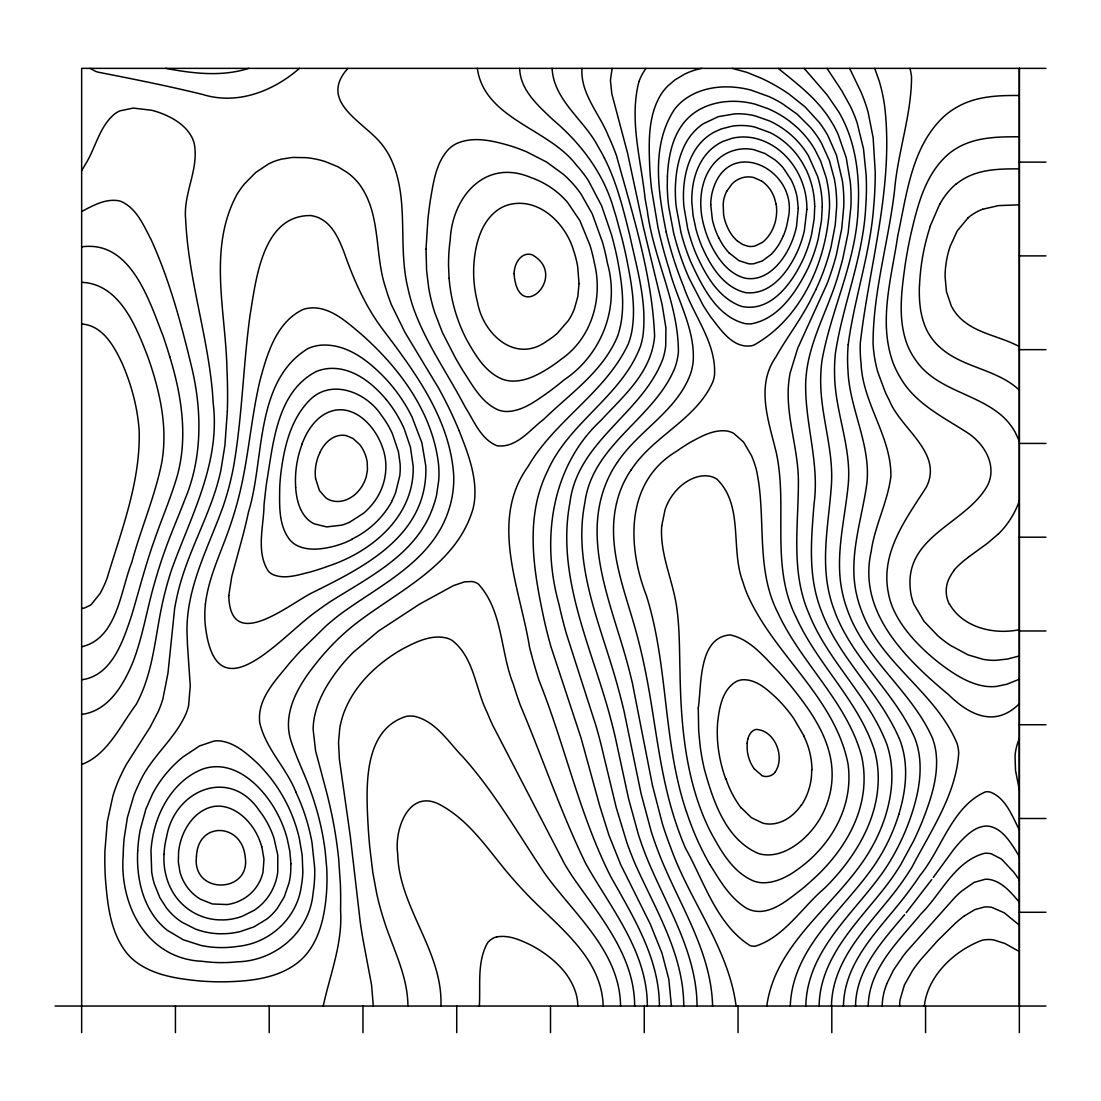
<?xml version="1.0" encoding="UTF-8"?>
<svg xmlns="http://www.w3.org/2000/svg" width="1101" height="1101" viewBox="0 0 1101 1101"><rect width="100%" height="100%" fill="white"/><g stroke="black" fill="none" stroke-linecap="round" stroke-linejoin="round"><path stroke-width="1.5" d="M479.348 1006.039C480.614 985.285 476.898 962.233 487.316 943.254A16.281 16.281 0 0 1 496.744 936.855M1019.347 1006.039L1019.347 68.358L1019.347 1032.642M552.096 68.358C553.679 100.425 584.342 119.871 598.077 146.626A178.211 178.211 0 0 1 604.435 158.09M924.331 1006.039C927.634 975.665 954.553 950.562 982.023 940.268A31.42 31.42 0 0 1 993.79 939.951L1004.979 943.529L1019.347 951.553M855.532 1006.039C856.028 969.375 882.438 941.162 904.595 914.656M323.226 1006.039C330.025 974.426 342.783 943.516 340.553 910.238A443.565 443.565 0 0 0 340.415 884.764L338.723 859.509A436.891 436.891 0 0 0 329.722 805.106A486.587 486.587 0 0 0 326.639 792.417L315.602 750.91L313.124 729.399A71.207 71.207 0 0 1 314.253 717.907C318.024 697.883 329.323 680.184 342.026 664.619A173.407 173.407 0 0 1 353.407 652.232L378.414 631.093L419.509 604.174L453.419 585.622L464.526 581.865L471.751 581.521A15.772 15.772 0 0 1 478.164 583.86C503.074 610.697 500.239 652.053 513.479 684.684A423.995 423.995 0 0 0 520.415 705.48C542.71 758.094 560.836 812.579 585.938 863.955C611.193 908.834 647.457 951.801 647.333 1006.039M843.449 1006.039C844.247 960.21 881.24 927.84 906.935 893.764A384.744 384.744 0 0 0 920.119 875.295C941.837 848.802 952.296 806.111 985.615 791.825A13.515 13.515 0 0 1 990.515 792.169C1006.066 798.363 1012.149 816.158 1019.347 829.865M831.461 1006.039C832.328 956.163 873.368 921.771 900.439 884.351A292.398 292.398 0 0 0 912.068 866.996C930.73 830.925 956.191 794.509 958.723 752.823A45.939 45.939 0 0 0 957.264 743.987C936.277 692.405 880.539 663.669 861.436 610.463A104.031 104.031 0 0 1 856.922 595.944C847.591 557.932 861.877 520.278 866.941 482.885C870.863 444.075 849.422 408.677 847.963 370.294A160.429 160.429 0 0 1 848.197 344.764M819.116 1006.039C819.873 957.581 857.624 922.528 885.383 886.911A260.097 260.097 0 0 0 900.756 864.629L913.417 841.274A323.309 323.309 0 0 0 922.432 821.002C931.006 798.968 939.153 775.324 935.85 751.35A68.606 68.606 0 0 0 932.464 738.124C911.367 690.396 864.134 659.031 847.013 608.798A114.834 114.834 0 0 1 843.146 595.985C833.76 558.413 845.059 520.374 848.389 482.844C851.211 445.919 834.861 410.99 834.572 374.244A162.301 162.301 0 0 1 835.439 353.022C842.939 303.697 863.363 256.863 865.73 206.548A263.758 263.758 0 0 0 866.184 175.513L863.514 148.924L857.142 122.83A141.781 141.781 0 0 0 850.454 106.412L841.742 90.709L826.989 68.358M868.221 1006.039C869.019 968.274 898.677 941.217 920.945 913.913C941.314 893.695 954.801 861.092 984.652 853.275A20.809 20.809 0 0 1 991.492 853.894L1001.497 859.083L1013.691 872.088A153.713 153.713 0 0 1 1015.851 875.02L1019.347 880.029M766.778 1006.039C775.944 939.359 842.045 901.925 872.515 846.036A165.315 165.315 0 0 0 885.011 817.369C890.516 800.083 893.338 781.696 891.163 763.585A99.049 99.049 0 0 0 887.021 744.785C868.992 696.479 827.594 661.082 808.698 613.092C790.821 571.791 798.335 526.333 798.39 482.816C798.72 450.034 786.1 418.408 788.44 385.556A107.595 107.595 0 0 1 790.188 372.826L797.785 348.081L826.892 284.196A281.622 281.622 0 0 0 836.388 254.758L841.715 228.802L843.765 206.699A153.865 153.865 0 0 0 842.458 181.156L836.512 155.31L828.035 135.918A111.063 111.063 0 0 0 819.337 122.528L805.12 106.921L788.591 93.778A188.56 188.56 0 0 0 761.121 78.157L746.726 72.294L732.193 68.358M805.808 1006.039C807.061 949.117 855.945 912.151 885.383 868.62A216.993 216.993 0 0 0 896.324 850.178L898.306 846.38A236.976 236.976 0 0 0 910.114 818.759C917.202 798.418 922.266 776.604 919.197 754.997A81.983 81.983 0 0 0 914.848 738.124C894.329 691.662 851.61 658.563 834.255 610.147A124.757 124.757 0 0 1 829.837 596.026C820.644 560.12 828.599 523.209 831.269 487.027C834.379 450.24 819.887 414.857 820.699 378.152A154.801 154.801 0 0 1 821.869 361.156C831.09 308.982 856.826 260.4 858.188 206.589A212.975 212.975 0 0 0 857.996 178.94C856.647 160.306 852.862 141.685 845.251 124.551A128.707 128.707 0 0 0 838.907 112.123L827.016 94.782L804.157 68.358M919.404 285.544C918.867 301.495 920.243 318.189 928.005 332.461A57.747 57.747 0 0 0 941.369 348.563C961.737 365.972 989.978 368.78 1011.681 383.919A68.166 68.166 0 0 1 1019.347 390.167M790.27 1006.039C792.5 946.309 845.389 908.834 875.956 862.881A191.946 191.946 0 0 0 898.801 814.451M137.708 850.756C136.455 874.896 141.258 900.604 156.7 919.844A67.56 67.56 0 0 0 167.338 930.304L183.248 939.772L200.919 945.429A99.145 99.145 0 0 0 220.09 947.589L224.618 947.562A107.21 107.21 0 0 0 238.27 946.309C269.814 943.103 297.05 918.069 301.261 886.415A98.264 98.264 0 0 0 302.844 872.088L302.183 855.229L299.348 838.59A154.099 154.099 0 0 0 256.726 762.566C246.39 753.112 234.885 742.886 220.448 740.959A27.842 27.842 0 0 0 214.076 741.042L199.598 745.928L183.069 756.882A121.757 121.757 0 0 0 169.747 769.42L165.769 774.003A115.688 115.688 0 0 0 152.475 794.041L145.882 809.084L140.267 829.645A151.897 151.897 0 0 0 137.708 850.756M227.315 411.568L224.907 445.465L220.902 470.223A227.26 227.26 0 0 1 215.603 490.165C204.07 526.168 184.927 559.569 176.972 596.77A218.865 218.865 0 0 0 174.66 608.44L167.958 673.234L162.865 698.984A110.816 110.816 0 0 1 158.269 711.521L150.231 726.977L126.753 763.777A175.389 175.389 0 0 0 123.408 769.971L119.348 778.503A151.91 151.91 0 0 0 112.908 795.982L107.306 821.663L104.925 851.004A319.827 319.827 0 0 0 105.338 877.566C107.389 903.439 109.99 931.625 126.56 952.833A56.715 56.715 0 0 0 134.68 960.925C152.778 975.183 176.6 978.651 198.841 980.881A272.277 272.277 0 0 0 224.054 981.831C249.652 981.294 277.466 978.748 298.261 962.246A60.651 60.651 0 0 0 306.174 954.471C320.24 937.515 324.699 914.986 326.446 893.585A202.144 202.144 0 0 0 326.708 867.918L325.18 851.059A275.567 275.567 0 0 0 315.285 805.106A292.15 292.15 0 0 0 311.074 792.307C305.321 775.365 297.036 759.415 291.504 742.404C281.264 713.586 298.605 685.042 316.152 663.284A253.409 253.409 0 0 1 332.007 645.145A230.494 230.494 0 0 1 353.545 625.409C396.883 591.141 456.365 566.12 473.086 508.593A68.826 68.826 0 0 0 474.779 497.721C476.32 474.256 467.416 451.768 458.952 430.34M581.961 68.358C580.268 93.668 599.563 113.706 608.371 135.946A244.642 244.642 0 0 1 616.45 155.558C632.648 214.365 652.191 275.112 654.613 336.259A77.648 77.648 0 0 1 649.618 357.646C639.75 382.845 618.748 400.943 600.926 420.444C550.789 466.81 541.155 540.619 558.95 604.174A512.708 512.708 0 0 0 566.423 633.846L595.861 725.463A553.376 553.376 0 0 1 600.609 742.735L616.243 807.611L626.868 842.609A357.99 357.99 0 0 0 635.47 864.643C655.769 910.045 683.707 954.622 683.749 1006.039M848.197 344.764C854.252 298.275 870.313 253.505 873.685 206.52A344.957 344.957 0 0 0 874.648 193.735A360.082 360.082 0 0 0 875.226 172.086L873.134 137.639L868.111 112.206A156.411 156.411 0 0 0 863.335 97.755A168.109 168.109 0 0 0 860.899 91.755L849.628 68.358M747.07 743.134L747.799 738.936M616.464 503.68C606.211 547.885 625.107 590.976 636.419 632.91A587.494 587.494 0 0 1 644.415 666.298C655.48 718.692 658.866 772.792 676.193 823.768A337.842 337.842 0 0 0 685.428 848.128C703.952 881.144 716.545 924.331 749.974 945.553A15.249 15.249 0 0 0 755.286 946.213C784.531 936.91 801.996 907.307 824.69 888.094C856.193 856.977 881.763 814.754 877.841 768.938A102.902 102.902 0 0 0 874.689 751.088C858.918 701.186 817.726 664.908 796.367 617.675C770.039 566.162 787.972 507.382 776.37 453.02C769.007 421.889 755.286 386.437 775.847 357.041C784.201 342.039 794.385 328.194 803.138 313.455A292.935 292.935 0 0 0 809.813 301.66L815.869 289.577M612.128 68.358L610.422 80.332L611.826 93.833L627.598 153.259L643.466 227.48L662.1 304.523L665.899 327.726L665.733 345.783A74.607 74.607 0 0 1 663.16 358.142C643.122 413.329 577.557 440.441 569.919 502.689C556.225 575.41 590.164 644.388 609.046 712.774A613.739 613.739 0 0 1 615.473 738.124L628.588 798.748L638.305 834.214A366.578 366.578 0 0 0 646.397 856.853C666.077 905.435 696.74 951.842 697.057 1006.039M898.774 814.437C904.279 796.477 907.293 777.375 904.65 758.63A91.713 91.713 0 0 0 900.48 741.482C881.268 694.139 839.65 659.692 821.607 611.55A133.111 133.111 0 0 1 816.529 596.054C808.602 565.914 811.657 534.467 814.052 503.818C819.736 462.792 804.57 422.839 805.712 381.964A137.474 137.474 0 0 1 807.597 364.981C813.515 332.172 830.883 302.995 839.416 270.942A333.438 333.438 0 0 0 842.871 258.322L848.155 232.738L850.908 206.63A179.064 179.064 0 0 0 850.33 182.326L846.215 157.649L838.012 134.061A119.596 119.596 0 0 0 828.103 116.582C815.057 97.122 796.119 83.015 778.228 68.358M617.551 336.259C626.125 311.5 622.285 284.76 617.482 259.602A346.251 346.251 0 0 0 611.303 234.086L601.586 205.722L588.443 180.674A128.955 128.955 0 0 0 576.318 165.026C548.642 128.363 484.578 119.156 477.297 68.358M638.869 81.804C629.07 120.064 641.03 159.893 645.048 198.221A542.559 542.559 0 0 0 647.319 210.745C653.43 258.735 678.477 303.394 678.409 352.086A69.927 69.927 0 0 1 675.023 367.541C654.311 418.793 592.503 444.02 584.879 502.648C572.341 565.831 601.229 626.125 617.482 685.675A669.972 669.972 0 0 1 624.184 711.783L641.057 793.573L651.255 831.585A371.932 371.932 0 0 0 659.898 855.78C679.345 904.939 711.356 951.525 712.595 1006.039M930.207 226.077L939.703 204.153M886.553 984.198L893.434 970.146L903.26 955.861A239.825 239.825 0 0 1 906.508 951.732L955.007 897.287A139.868 139.868 0 0 1 961.586 891.122L974.137 882.369L985.271 879.259A22.268 22.268 0 0 1 990.542 879.644C1002.997 882.438 1011.392 893.035 1019.347 902.201M302.073 443.923C307.537 429.376 317.666 414.348 333.672 410.522A30.016 30.016 0 0 1 345.053 410.123C356.641 412.077 366.193 420.142 373.019 429.321A66.349 66.349 0 0 1 376.831 435.101A68.056 68.056 0 0 1 382.556 447.584C389.575 466.673 385.171 488.858 372.221 504.382A66.459 66.459 0 0 1 363.509 513.3L349.567 522.232A53.894 53.894 0 0 1 341.503 525.177L326.598 526.911L314.239 523.828A26.658 26.658 0 0 1 307.771 519.383C299.169 511.139 296.472 498.794 295.618 487.344M1019.347 738.523L1018.122 741.675A55.298 55.298 0 0 0 1015.039 755.892L1015.521 770.604L1019.347 789.844M617.482 336.466C602.88 371.574 570.07 393.635 543.701 419.33C529.898 429.775 516.286 448.41 496.923 445.74C480.655 439.038 474.036 420.83 465.131 406.957C448.024 374.147 426.142 343.608 413.618 308.583A179.931 179.931 0 0 1 407.838 287.815C397.392 244.959 410.067 198.125 390.208 157.388A79.107 79.107 0 0 0 383.12 146.02C366.248 122.569 316.937 102.971 347.888 68.358M319.785 452.662C323.653 444.377 330.727 436.533 340.223 435.349A18.456 18.456 0 0 1 346.512 435.707L352.939 438.446L359.49 444.364A34.668 34.668 0 0 1 363.605 450.736A37.228 37.228 0 0 1 367.266 462.695L367.431 470.223L366.261 476.582A37.214 37.214 0 0 1 357.99 491.569C351.948 498.381 342.604 502.868 333.41 501.106A19.557 19.557 0 0 1 325.703 497.735L319.373 490.44L315.602 478.605M726.756 191.175L732.11 183.826A25.199 25.199 0 0 1 736.266 180.495L737.395 179.821A22.199 22.199 0 0 1 753.745 177.522L761.176 180.825M645.902 68.358L642.42 73.905A53.921 53.921 0 0 0 638.869 81.804M617.482 462.159C639.103 429.803 678.326 410.329 691.111 372.069A60.211 60.211 0 0 0 693.203 361.362C695.199 328.855 677.129 299.885 669.202 269.291A506.625 506.625 0 0 1 658.026 227.742L651.613 189.537A390.594 390.594 0 0 1 649.769 168.054C648.833 143.474 647.581 116.761 660.71 94.879A53.22 53.22 0 0 1 667.784 86.016L674.707 80.07L684.45 74.221A73.382 73.382 0 0 1 701.543 68.358M630.956 470.223C652.962 435.845 696.589 419.605 713.049 381.359A39.141 39.141 0 0 0 714.549 374.533C716.118 342.26 693.437 315.739 683.597 286.37A374.588 374.588 0 0 1 666.174 232.077M933.249 877.456L953.205 850.151A156.824 156.824 0 0 1 960.485 841.549C967.201 834.53 975.059 827.03 985.23 826.108A18.469 18.469 0 0 1 989.593 826.328C1001.58 828.874 1008.901 839.925 1015.108 849.545A180.908 180.908 0 0 1 1017.985 854.362L1019.347 856.729M931.749 879.548L906.233 912.674M775.214 771.925C785.371 757.089 774.966 730.307 756.263 729.426A8.519 8.519 0 0 0 753.401 730.486L751.433 732.055A15.689 15.689 0 0 0 747.909 738.964M998.029 534.246L987.597 543.178L968.371 557.147M968.04 217.888L957.209 230.921L950.094 246.473A96.475 96.475 0 0 0 945.085 276.365L946.42 291.572L951.319 306.023A46.503 46.503 0 0 0 960.086 318.01C976.339 333.851 1000.107 336.053 1019.347 346.636M1019.347 703.704C995.469 727.568 969.871 715.664 948.594 694.69C906.398 659.527 857.335 612.417 871.194 551.505C874.758 525.59 887.791 502.028 890.902 476.059C891.273 436.546 862.826 403.489 861.092 363.991A148.828 148.828 0 0 1 860.266 343.319C869.074 266.291 892.925 190.101 885.259 111.724A162.205 162.205 0 0 0 879.135 80.827L874.703 68.358M299.444 68.358C273.227 91.259 237.541 105.173 202.914 94.548C168.37 86.016 133.469 79.107 98.581 72.253A52.297 52.297 0 0 1 95.897 71.482L89.965 68.358M964.49 915.812L974.935 909.605L984.363 907.018A25.309 25.309 0 0 1 991.85 907.389L1004.222 912.77L1019.347 925.129M81.653 211.502C92.745 205.708 104.925 198.744 117.903 200.63A21.525 21.525 0 0 1 121.826 201.758C136.827 208.956 143.749 225.554 151.03 239.495C169.884 280.851 181.569 325.07 192.138 369.152C202.102 412.173 202.185 458.553 184.803 499.716C177.935 517.594 170.242 535.169 163.953 553.266A486.601 486.601 0 0 0 154.608 582.801C147.066 608.633 142.979 635.442 133.496 660.696C124.275 683.749 108.779 711.122 81.653 714.384M352.114 539.38L345.7 542.311A97.989 97.989 0 0 1 333.231 546.454C321.464 549.289 308.239 551.078 296.967 545.504A24.539 24.539 0 0 1 290.251 540.343C278.305 525.796 279.544 505.249 279.709 487.523A220.764 220.764 0 0 1 280.824 473.609C284.058 447.818 290.21 420.568 308.638 401.204C330.259 377.698 366.206 391.942 381.386 415.297A95.03 95.03 0 0 1 392.465 433.904L398.424 451.699L400.131 464.044A66.982 66.982 0 0 1 399.746 475.921L395.644 492.519A77.304 77.304 0 0 1 392.19 500.349M1019.347 679.221L1007.057 684.189L996.625 686.405A47.054 47.054 0 0 1 986.069 686.363C969.43 684.175 954.952 674.665 941.74 664.921A213.112 213.112 0 0 1 926.423 652.164C913.004 639.764 900.646 625.643 893.186 608.798A73.065 73.065 0 0 1 888.122 591.664C880.8 551.945 906.095 518.75 926.12 487.523C943.97 452.965 900.494 429.073 889.181 400.048A148.112 148.112 0 0 1 885.383 392.451L877.8 372.028A130.372 130.372 0 0 1 873.065 343.595C873.038 291.614 888.727 241.188 894.618 189.785C897.879 151.8 911.504 114.944 911.532 76.767A52.642 52.642 0 0 0 909.921 68.358M982.56 209.273L998.538 205.612L1019.347 204.827M1019.347 655.948L1007.553 659.031L995.634 660.339A63.129 63.129 0 0 1 983.427 659.403L967.958 654.834L950.356 645.337A121.44 121.44 0 0 1 937.667 635.607L924.014 621.308L913.871 604.174A53.109 53.109 0 0 1 910.252 588.636C905.077 535.375 966.568 523.677 987.597 485.348C997.767 464.773 983.386 442.107 965.522 431.523C941.85 416.384 915.096 403.186 900.494 377.877A94.658 94.658 0 0 1 893.145 363.027C878.006 321.616 891.727 277.246 897.81 235.476C906.866 194.23 911.463 146.392 944.355 116.1A76.547 76.547 0 0 1 959.948 105.531C978.197 96.062 999.226 95.319 1019.347 95.512M248.702 68.358C221.7 77.015 192.936 73.478 165.632 68.358M496.757 936.923C508.758 934.708 520.608 940.103 531.136 945.236A116.486 116.486 0 0 1 548.752 956.576A94.328 94.328 0 0 1 565.487 973.105C572.52 982.629 577.832 993.997 577.777 1006.039M1019.347 629.703C994.01 634.878 963.265 627.859 949.557 604.174M81.653 246.858C130.923 239.977 149.254 300.89 163.196 336.259A555.482 555.482 0 0 1 169.705 356.586M81.653 679.771C112.151 675.766 123.229 640.465 131.597 615.555C139.015 590.687 145.387 565.501 154.085 541.031C160.746 521.544 168.838 502.565 175.087 482.94C188.877 441.721 182.229 397.227 169.705 356.586M81.653 646.755C117.353 638.649 120.477 590.659 131.79 562.363C140.887 528.521 155.172 496.152 161.93 461.691A151.69 151.69 0 0 0 163.898 440.29C164.379 417.251 159.673 394.419 153.011 372.468A348.343 348.343 0 0 0 147.617 356.242C135.918 326.102 119.472 283.893 81.653 282.31M81.653 764.466C107.279 755.148 120.615 725.119 136.097 704.585A138.465 138.465 0 0 0 141.974 692.323C153.7 664.275 155.805 633.598 162.232 604.174A345.81 345.81 0 0 1 171.508 569.96C190.886 515.887 220.682 462.792 213.154 403.021A331.924 331.924 0 0 0 212.287 390.401C206.933 332.832 188.202 277.149 185.642 219.264C183.055 193.349 199.336 169.086 194.189 143.35A32.548 32.548 0 0 0 191.877 137.281C186.11 126.133 174.99 118.991 163.719 114.256A86.828 86.828 0 0 0 151.677 110.279L133.317 108.077L120.105 110.802A28.075 28.075 0 0 0 114.986 113.664C99.296 126.381 95.787 147.713 85.465 164.228A145.772 145.772 0 0 1 81.653 170.6M1045.95 68.358L81.653 68.358L81.653 1032.642M1019.347 136.799C999.254 136.744 978.128 136.923 959.893 146.447A64.863 64.863 0 0 0 949.227 153.424C925.129 173.6 917.463 205.846 910.665 235.105A504.946 504.946 0 0 0 905.228 264.336C901.513 291.256 897.398 319.951 907.747 345.934A71.317 71.317 0 0 0 915.014 359.132C935.864 390.883 977.977 392.974 1004.263 417.898A64.119 64.119 0 0 1 1015.012 431.922L1019.347 441.061M1019.347 162.122L1045.95 162.122M1019.347 168.866C1001.676 168.825 983.124 168.962 966.981 177.096A58.986 58.986 0 0 0 955.792 184.404M1019.347 255.886L1045.95 255.886M1019.347 349.664L1045.95 349.664M1019.347 443.428L1045.95 443.428M1019.347 537.192L1045.95 537.192M1019.347 630.969L1045.95 630.969M1019.347 724.733L1045.95 724.733M1019.347 818.497L1045.95 818.497M1019.347 912.275L1045.95 912.275M55.05 1006.039L1045.95 1006.039M81.653 323.997C103.095 325.401 114.738 347.214 122.679 364.569C131.652 385.488 137.57 407.865 139.166 430.615C140.625 481.509 121.482 530.242 107.058 578.314A113.362 113.362 0 0 1 100.026 593.577L91.521 604.174A22.708 22.708 0 0 1 89.91 605.426L84.392 608.027A11.973 11.973 0 0 1 81.653 608.344M761.754 775.379L753.882 768.581M737.821 241.298L742.459 244.381L747.689 246.197A16.832 16.832 0 0 0 755.011 245.991L762.222 242.481A26.699 26.699 0 0 0 764.314 240.775C774.127 231.568 778.242 217.117 776.122 203.988M728.986 252.776L739.005 260.689L748.804 263.8A22.089 22.089 0 0 0 753.979 263.69L762.332 260.965L771.361 254.221A56.88 56.88 0 0 0 783.279 235.642M386.121 399.429C371.959 382.542 351.88 366.702 328.58 368.518A42.485 42.485 0 0 0 316.083 371.601C276.365 392.355 273.213 444.212 266.497 483.367A865.152 865.152 0 0 0 264.034 504.919C263.772 526.429 255.749 551.739 268.341 571.158A15.497 15.497 0 0 0 272.456 574.35C284.416 579.759 297.944 574.928 309.959 572.08A246.954 246.954 0 0 0 316.083 570.263A273.475 273.475 0 0 0 328.786 565.955C368.629 552.674 408.031 521.585 412.765 477.339A77.744 77.744 0 0 0 413.178 466.37L410.453 447.212L404.26 428.977A124.592 124.592 0 0 0 386.121 399.429M741.413 807.955L751.433 817.699L762.952 823.19A28.53 28.53 0 0 0 771.815 823.975C781.572 823.287 790.38 817.795 796.835 810.68A52.862 52.862 0 0 0 801.253 805.106M709.897 864.478C719.889 880.635 730.087 898.237 746.753 908.38C766.874 918.661 786.761 900.632 801.789 889.168A265.589 265.589 0 0 0 813.433 878.942C841.659 853.344 864.106 817.919 864.079 778.737A102.71 102.71 0 0 0 861.519 755.754C846.683 701.543 801.267 663.325 778.035 613.119C755.08 568.584 766.681 517.442 756.483 470.223A92.883 92.883 0 0 0 751.446 455.566L743.56 442.051L733.679 433.326A22.309 22.309 0 0 0 726.343 430.918C713.531 429.583 701.654 436.12 690.781 442.079A171.55 171.55 0 0 0 676.647 451.231C625.038 482.032 627.267 546.413 646.48 595.806C668.5 666.091 662.788 741.813 686.418 811.74M604.435 158.09C616.78 182.505 623.317 209.245 629.855 235.655C636.86 268.63 647.292 302.238 642.888 336.259A77.098 77.098 0 0 1 640.438 346.375C621.831 395.865 569.451 422.082 547.926 470.223A137.983 137.983 0 0 0 536.641 502.538C528.397 542.077 536.201 582.746 544.527 621.583A529.498 529.498 0 0 0 550.899 646.562L581.094 738.124L599.715 805.891L608.991 835.37L620.744 864.725L650.251 924L661.962 953.122L668.816 979.188L671.404 1006.039M718.981 238.243L717.921 236.054A78.46 78.46 0 0 1 712.347 219.512L710.737 204.731M803.95 735.908L793.835 718.609A147.355 147.355 0 0 0 776.48 698.034C767.122 689.364 756.015 678.973 742.322 679.771A18.015 18.015 0 0 0 736.239 681.533C722.339 689.611 719.352 707.53 717.687 722.132A120.835 120.835 0 0 0 717.563 740.835L718.058 746.313A142.511 142.511 0 0 0 725.642 778.724M295.825 791.88C286.191 767.521 265.451 748.391 259.712 722.49C257.042 699.066 275.346 680.776 288.875 663.958A480.187 480.187 0 0 1 300.642 650.829L325.91 626.042A267.502 267.502 0 0 1 341.338 613.45C381.813 583.984 433.188 560.492 449.112 508.882A100.342 100.342 0 0 0 453.736 475.838C450.213 419.096 414.953 371.932 381.854 328.208C364.926 305.294 353.435 279.076 344.076 252.322C339.108 239.578 333.245 225.499 320.556 218.672A29.3 29.3 0 0 0 310.675 215.562C262.465 215.053 256.051 279.351 250.106 314.817C243.156 365.092 242.316 416.068 233.66 466.122A286.48 286.48 0 0 1 223.31 505.882C207.951 548.917 184.128 591.099 187.266 638.319A281.512 281.512 0 0 0 187.459 644.732L190.253 685.689L188.643 705.383A56.523 56.523 0 0 1 186.757 711.797C176.077 738.413 151.346 756.112 139.689 782.288A139.414 139.414 0 0 0 133.799 795.706L127.427 817.396L124.165 838.288A203.644 203.644 0 0 0 123.202 855.174C119.183 904.994 147.039 959.026 202.185 961.283A142.69 142.69 0 0 0 219.911 962.618A149.929 149.929 0 0 0 237.417 961.806C275.635 960.953 309.78 931.639 313.083 893.049A133.414 133.414 0 0 0 314.68 867.918L312.01 842.692A203.685 203.685 0 0 0 295.797 791.894M261.804 846.586L263.979 859.317L263.015 872.088A41.659 41.659 0 0 1 242.248 899.545A44.136 44.136 0 0 1 227.384 904.54L212.465 903.99L200.657 899.311A43.889 43.889 0 0 1 190.707 891.37L188.615 888.961A46.104 46.104 0 0 1 179.986 872.088L178.334 861.973L178.61 851.582A63.679 63.679 0 0 1 182.243 836.485C187.363 822.791 198.056 809.744 212.961 806.634A28.186 28.186 0 0 1 219.264 806.138C229.614 806.524 239.068 812.139 246.197 819.392A63.184 63.184 0 0 1 261.68 846.628M666.215 232.063C658.164 192.138 650.787 145.291 674.514 109.329A52.573 52.573 0 0 1 681.684 101.774C697.222 88.52 718.884 85.066 738.647 87.667A99.214 99.214 0 0 1 751.433 90.227L769.227 96.695A128.225 128.225 0 0 1 781.861 103.343L797.275 114.284L810.68 127.647A103.398 103.398 0 0 1 821.511 143.254L829.342 160.471L834.31 178.747A133.854 133.854 0 0 1 836.664 206.795L835.246 224.907L831.007 247.078A231.719 231.719 0 0 1 815.841 289.563M449.084 278.36L448.534 265.451A180.647 180.647 0 0 1 450.254 239.591C452.263 196.625 485.417 158.104 530.902 177.55A86.841 86.841 0 0 1 546.812 184.968A84.502 84.502 0 0 1 567.497 202.309L579.938 220.709L589.998 245.33A164.517 164.517 0 0 1 594.292 262.644C603.224 298.123 591.801 338.227 560.932 359.421A148.263 148.263 0 0 1 552.207 365.849C539.751 374.01 525.494 382.253 510.024 380.946A31.819 31.819 0 0 1 502.317 379.143C485.293 372.221 475.384 355.224 466.796 339.948A160.003 160.003 0 0 1 449.125 278.36M603.21 1006.039C601.614 956.108 556.363 925.583 525.301 892.526A365.381 365.381 0 0 1 514.855 881.103C491.541 855.298 473.086 823.397 442.079 805.863C409.682 786.417 394.062 828.42 397.681 853.715A127.138 127.138 0 0 0 398.879 867.616C406.448 915.702 442.795 955.737 440.937 1006.039M407.934 1006.039C407.783 975.142 392.273 947.493 383.423 918.619A287.265 287.265 0 0 1 376.666 893.406L372.757 872.088L369.785 847.261A624.006 624.006 0 0 1 367.844 821.029C366.055 785.151 363.88 729.44 406.297 716.379A25.901 25.901 0 0 1 414.265 716.283C435.886 721.141 448.437 742.212 463.039 757.048C494.349 792.169 517.787 833.127 543.784 872.088C573.194 913.844 619.904 950.7 620.565 1006.039M736.087 1006.039C728.738 948.732 689.942 901.375 670.812 847.866A364.362 364.362 0 0 1 662.32 823.507L652.425 785.274L632.428 683.267A663.394 663.394 0 0 0 627.226 662.719C610.477 600.871 577.777 532.32 612.362 470.223A112.55 112.55 0 0 1 617.482 462.159M634.644 1006.039C634.671 955.572 599.522 915.908 572.548 876.657A315.161 315.161 0 0 1 564.607 863.982L492.656 725.16A306.904 306.904 0 0 1 487.055 712.264C475.329 688.689 474.104 657.297 451.988 640.314A23.809 23.809 0 0 0 447.089 638.167C431.468 634.08 415.848 641.979 402.374 649.067A155.145 155.145 0 0 0 378.923 665.321C363.44 678.312 350.283 694.69 343.471 713.888A86.346 86.346 0 0 0 339.782 728.16L338.53 742.294L339.383 759.25L350.242 835.865L360.302 922.487A583.2 583.2 0 0 0 362.945 939.194L371.56 984.955L373.308 1006.039M519.658 68.358C520.195 90.227 538.361 105.834 552.977 119.775C580.998 143.405 603.885 173.697 613.835 209.424A347.971 347.971 0 0 1 616.078 216.622L622.175 239.11A567.827 567.827 0 0 1 626.373 257.441C631.203 281.911 636.268 307.248 631.685 332.144A76.492 76.492 0 0 1 628.382 343.705C605.729 392.506 554.863 420.238 528.012 466.59C488.927 520.759 520.057 588.319 529.485 646.92A524.172 524.172 0 0 0 539.077 680.569C564.909 745.102 579.209 814.052 610.56 876.272C633.103 916.569 659.348 958.242 659.416 1006.039M925.569 1006.039L925.569 1032.642M831.805 1006.039L831.805 1032.642M738.042 1006.039L738.042 1032.642M644.264 1006.039L644.264 1032.642M550.5 1006.039L550.5 1032.642M456.736 1006.039L456.736 1032.642M362.958 1006.039L362.958 1032.642M269.195 1006.039L269.195 1032.642M175.431 1006.039L175.431 1032.642M458.966 430.326A423.101 423.101 0 0 0 438.638 388.185L405.003 332.461L391.488 304.867A179.807 179.807 0 0 1 385.763 288.256C374.106 254.042 381.607 213.594 358.788 183.495A61.587 61.587 0 0 0 347.379 172.582L337.979 166.788L325.222 161.558A93.213 93.213 0 0 0 306.312 157.663L292.426 157.429L281.429 159.15A60.005 60.005 0 0 0 268.479 163.98L255.652 172.554L244.587 183.784A96.778 96.778 0 0 0 237.169 194.051C207.538 248.193 225.898 311.528 226.971 369.785A548.05 548.05 0 0 1 227.343 411.568M392.41 500.473A90.158 90.158 0 0 1 351.962 539.077M295.674 487.33A103.714 103.714 0 0 1 302.156 443.951M616.491 503.68A97.714 97.714 0 0 1 630.914 470.182M315.574 478.618A46.696 46.696 0 0 1 319.896 452.704M709.842 864.505A283.728 283.728 0 0 1 686.474 811.726M811.657 769.902A62.372 62.372 0 0 1 801.432 805.216M803.785 735.991A79.3 79.3 0 0 1 812.001 769.902M741.207 808.106A103.067 103.067 0 0 1 725.889 778.627M753.992 768.512A38.15 38.15 0 0 1 747.262 743.147M775.324 772.007A11.423 11.423 0 0 1 761.658 775.586M783.43 235.697A67.753 67.753 0 0 0 787.972 219.25C800.193 169.513 727.004 133.716 712.209 192.455A54.224 54.224 0 0 0 710.751 204.731M728.945 252.817A62.509 62.509 0 0 1 719.049 238.201M761.259 180.702A34.241 34.241 0 0 1 775.861 204.029M726.743 191.161A34.489 34.489 0 0 0 723.178 204.057L723.618 214.736A49.586 49.586 0 0 0 727.981 228.334A38.975 38.975 0 0 0 737.739 241.38M968.013 217.874A48.072 48.072 0 0 1 982.56 209.286M899.627 1006.039A45.43 45.43 0 0 1 900.067 999.818L904.389 984.982L912.77 970.201A163.925 163.925 0 0 1 921.097 959.232L937.226 941.107L955.007 923.588A126.491 126.491 0 0 1 964.462 915.784M919.541 285.544A216.649 216.649 0 0 1 930.345 226.118M939.8 204.208A71.854 71.854 0 0 1 955.682 184.266M882.19 1006.039A61.628 61.628 0 0 1 886.649 984.239M949.365 604.27A29.135 29.135 0 0 1 949.131 578.355L951.883 573.552A44.357 44.357 0 0 1 953.838 570.827M953.604 570.635A84.626 84.626 0 0 1 968.467 557.285M1019.361 500.762A86.965 86.965 0 0 1 998.098 534.315M290.925 863.679L290.705 872.088A74.813 74.813 0 0 1 289.026 883.002L284.237 896.943L277.135 908.655A59.303 59.303 0 0 1 266.8 919.074L254.042 926.836L240.128 931.611A80.717 80.717 0 0 1 225.388 933.689L220.475 933.772A74.207 74.207 0 0 1 195.125 928.914L181.748 922.087A64.023 64.023 0 0 1 166.361 907.816L159.893 897.714L154.278 883.8A84.13 84.13 0 0 1 151.704 872.088L150.988 850.481A117.353 117.353 0 0 1 154.443 829.218C160.994 803.62 177.674 778.462 203.19 768.897C234.885 758.451 263.4 787.311 277.053 813.02A121.344 121.344 0 0 1 287.168 838.59L289.783 850.963L290.925 863.679M814.726 206.369L814.217 218.631L811.52 234.747A134.652 134.652 0 0 1 803.744 257.951C792.94 281.76 771.402 313.001 741.358 306.326C718.279 298.123 705.259 274.589 695.873 253.436A172.706 172.706 0 0 1 687.657 228.43L683.927 206.644A113.499 113.499 0 0 1 683.859 186.33C685.29 170.311 690.244 153.879 701.447 141.933A50.784 50.784 0 0 1 713.751 132.368L721.32 128.913L732.082 126.175A60.28 60.28 0 0 1 754.694 127.014L770.356 132.698A79.093 79.093 0 0 1 804.914 167.448L806.469 170.38A89.264 89.264 0 0 1 814.699 206.369M426.018 249.06L426.596 270.392L428.633 287.402A177.137 177.137 0 0 0 434.675 312.395L442.341 332.364L454.974 357.068A465.324 465.324 0 0 0 463.149 371.009C472.659 385.488 481.522 402.594 498.147 409.902A25.722 25.722 0 0 0 505.854 411.513C521.902 411.623 535.361 401.232 547.94 392.52A305.748 305.748 0 0 0 551.835 389.616A336.658 336.658 0 0 0 564.125 379.845C601.958 354.426 619.863 307.44 607.463 263.414A239.302 239.302 0 0 0 602.522 242.261L592.242 213.828L581.011 193.996A108.971 108.971 0 0 0 563.547 174.453L546.729 162.122L526.705 151.869A177.289 177.289 0 0 0 509.997 145.731C492.973 140.845 473.705 135.987 456.709 143.502A30.69 30.69 0 0 0 449.236 148.635C436.01 162.04 433.56 181.803 430.45 199.529A443.483 443.483 0 0 0 427.917 219.25L426.018 249.06M698.268 708.026L698.681 730.83L700.126 745.9A234.018 234.018 0 0 0 704.406 769.406C713.187 800.977 725.697 839.636 758.548 853.536A33.168 33.168 0 0 0 766.021 854.871C779.673 855.587 792.39 848.513 802.423 839.829A87.268 87.268 0 0 0 823.658 811.698A85.603 85.603 0 0 0 832.122 774.994C832.384 742.982 813.914 715.168 794.867 691.001A407.219 407.219 0 0 0 778.063 671.142C764.19 657.008 750.524 639.42 730.252 634.905C698.185 637.107 701.667 685.469 698.268 708.026M798.266 208.24L796.532 226.311A90.062 90.062 0 0 1 791.041 243.624C783.32 261.501 766.929 282.117 745.102 278.195C729.605 274.232 719.104 260.552 712.017 247.009A103.563 103.563 0 0 1 708.149 238.532A107.361 107.361 0 0 1 703.8 225.347C697.25 201.8 700.525 172.155 721.306 156.617A41.164 41.164 0 0 1 753.772 149.64L764.961 153.507L774.953 159.851A58.972 58.972 0 0 1 783.389 168.123L791.151 179.89A65.523 65.523 0 0 1 797.179 197.657L798.266 208.24M822.268 206.905L821.456 220.847L818.167 239.123A160.209 160.209 0 0 1 807.308 269.676C795.583 292.728 778.655 318.643 751.433 323.818A27.456 27.456 0 0 1 744.771 323.556C716.283 316.29 701.874 285.737 690.561 261.322A216.828 216.828 0 0 1 680.968 232.407L676.193 206.603A142.772 142.772 0 0 1 675.367 187.872C675.753 173.449 678.106 158.805 684.45 145.731A60.899 60.899 0 0 1 690.891 135.327L693.671 132.051A52.807 52.807 0 0 1 703.14 123.835L718.306 116.651L734.78 113.857A71.579 71.579 0 0 1 755.121 115.88L769.448 120.917A88.259 88.259 0 0 1 808.395 155.723L817.603 176.353A102.806 102.806 0 0 1 822.254 206.905M164.008 854.335C163.058 871.042 167.999 888.328 179.215 900.948A56.426 56.426 0 0 0 218.301 919.844L223.709 919.927A61.009 61.009 0 0 0 242.22 916.293L254.276 910.238A52.903 52.903 0 0 0 272.167 890.158A56.302 56.302 0 0 0 277.755 872.088L277.769 855.133L274.094 838.59A90.874 90.874 0 0 0 259.327 810.653C229.93 766.668 174.715 789.747 166.636 836.746A89.649 89.649 0 0 0 164.338 849.862L164.008 854.335M806.84 209.396L804.363 230.577A111.476 111.476 0 0 1 797.73 250.808C788.55 271.273 770.865 295.467 745.652 292.646C723.206 287.416 710.104 265.341 701.571 245.702A137.68 137.68 0 0 1 695.901 228.87L693.093 215.631L691.841 202.309A91.411 91.411 0 0 1 692.061 192.95C693.3 176.366 699.286 159.218 712.292 148.208A46.875 46.875 0 0 1 723.096 141.368L732.261 138.258A50.385 50.385 0 0 1 754.24 138.12C786.086 145.139 807.501 177.674 806.84 209.396M228.788 595.558C230.095 653.237 287.416 605.481 311.583 593.054C360.123 568.928 420.114 539.889 425.495 478.729A87.777 87.777 0 0 0 425.729 465.613L421.876 442.753L411.994 416.921A161.613 161.613 0 0 0 385.9 378.992C368.931 361.087 346.581 343.072 320.377 345.219A41.921 41.921 0 0 0 308.142 348.453C254.29 381.125 264.818 459.351 248.496 511.993A558.826 558.826 0 0 1 242.481 537.164L231.788 576.429L228.788 595.558M667.412 176.16L667.275 186.743A182.105 182.105 0 0 0 668.692 206.575L673.495 232.215A275.085 275.085 0 0 0 689.212 278.402L702.865 304.839A199.075 199.075 0 0 0 710.998 317.336C720.935 329.915 732.894 348.659 751.433 345.769A24.346 24.346 0 0 0 753.951 345.053C801.941 318.244 826.879 260.139 829.535 207.002A117.215 117.215 0 0 0 826.025 177.123L820.63 161.035L814.946 149.681A96.255 96.255 0 0 0 796.229 126.67L789.678 121.248A103.356 103.356 0 0 0 767.617 108.504L755.534 104.292A84.474 84.474 0 0 0 737.959 101.43C722.848 100.618 707.117 103.824 694.58 112.632A53.302 53.302 0 0 0 684.45 121.977C672.078 137.102 668.335 157.14 667.412 176.16M514.043 273.53C517.979 326.474 569.63 275.594 532.086 254.758A11.313 11.313 0 0 0 523.608 255.349C517.126 258.831 514.387 266.552 514.043 273.53M196.446 856.771C191.918 895.361 251.468 893.475 245.151 856.688C241.876 822.708 197.602 820.864 196.446 856.771M579.03 283.618L577.832 296.472L574.364 308.927A62.317 62.317 0 0 1 568.419 320.474L557.161 333.479A69.418 69.418 0 0 1 547.211 340.842C515.585 364.459 483.009 334.002 477.517 302.238A120.16 120.16 0 0 1 474.462 257.937C476.623 239.316 483.229 218.755 500.06 208.419A36.498 36.498 0 0 1 509.171 204.607C538.995 197.162 565.556 223.42 573.483 250.202A103.04 103.04 0 0 1 577.681 266.648L579.03 283.618M661.715 525.879C659.637 554.326 673.138 580.585 676.84 608.303C679.689 629.125 679.413 650.196 679.991 671.156C680.858 725.394 685.579 781.449 709.98 830.787C720.508 850.233 732.578 872.515 754.171 881.213A30.883 30.883 0 0 0 762.429 882.768C779.398 883.085 794.22 872.68 806.772 862.372A135.506 135.506 0 0 0 818.415 851.142A132.588 132.588 0 0 0 823.397 845.389C834.627 831.654 843.022 815.442 846.752 798.032A97.728 97.728 0 0 0 848.004 763.819C834.916 697.36 774.278 655.109 747.579 594.994A122.789 122.789 0 0 1 743.051 582.415C730.142 549.495 744.138 505.538 716.792 479.059A20.836 20.836 0 0 0 710.929 476.499C700.222 473.884 689.254 478.907 681.161 485.706A54.541 54.541 0 0 0 665.073 509.68L661.715 525.879M205.392 604.174L205.075 607.628A103.067 103.067 0 0 0 205.281 625.12C215.851 718.595 281.622 635.442 316.84 611.124A297.614 297.614 0 0 1 329.405 602.219C368.285 577.406 414.994 555.317 432.266 509.185A101.636 101.636 0 0 0 436.602 494.913L438.749 480.174A96.53 96.53 0 0 0 438.638 465.324C432.996 412.503 399.071 367.252 360.151 333.231C344.641 320.143 325.593 302.858 303.697 309.216C276.323 321.63 267.034 354.15 259.891 380.863C250.601 420.348 248.358 461.168 237.871 500.405A353.71 353.71 0 0 1 232.669 518.282A381.51 381.51 0 0 1 229.71 527.118C221.053 552.606 208.571 577.144 205.392 604.174"/></g></svg>
